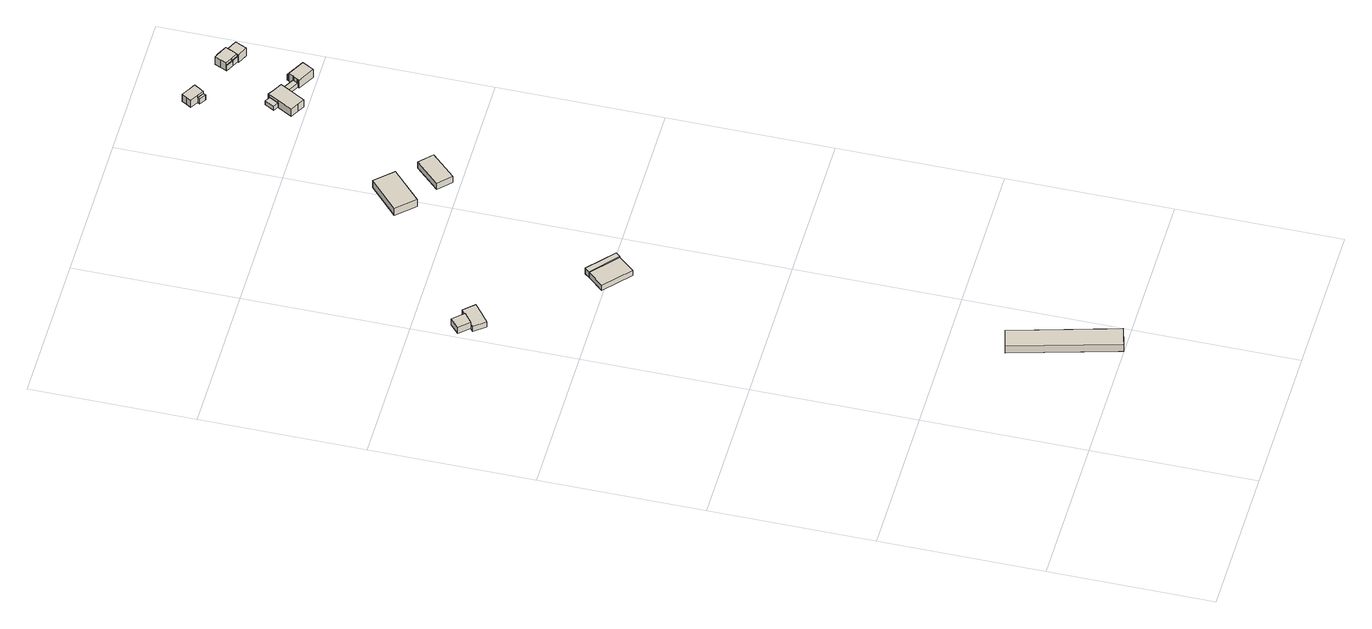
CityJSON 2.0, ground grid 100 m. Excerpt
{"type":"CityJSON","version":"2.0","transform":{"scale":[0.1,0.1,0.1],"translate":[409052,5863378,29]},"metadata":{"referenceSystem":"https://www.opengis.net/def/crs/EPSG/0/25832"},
"CityObjects":{
"building1":{"type":"Building","attributes":{"Gemeindeschluessel":"03454033","AbsoluteHoehe":"31.805","MittlereTraufHoehe":"35.858","Firsthoehe":"38.536","function":"31001_2720","roofType":"3100","measuredHeight":6.73},"address":[{"country":"Germany","locality":"Lorup"}],"geometry":[{"type":"MultiSurface","lod":"1","boundaries":[[[0,1,2,3]],[[4,5,6,7]],[[4,7,3,2]],[[5,4,2,1]],[[6,5,1,0]],[[7,6,0,3]]]}]},
"building2":{"type":"Building","attributes":{"Gemeindeschluessel":"03454033","AbsoluteHoehe":"32.8","MittlereTraufHoehe":"37.804","Firsthoehe":"42.171","function":"31001_1000","roofType":"2100","measuredHeight":9.37},"address":[{"country":"Germany","locality":"Lorup","thoroughfareNumber":"10","thoroughfareName":"Fürstenweg"}],"geometry":[{"type":"MultiSurface","lod":"1","boundaries":[[[8,9,10,11]],[[12,13,14,15]],[[12,15,11,10]],[[13,12,10,9]],[[14,13,9,8]],[[15,14,8,11]]]}]},
"building3":{"type":"Building","attributes":{"Gemeindeschluessel":"03454033","AbsoluteHoehe":"32.862","MittlereTraufHoehe":"36.338","Firsthoehe":"39.205","function":"31001_2000","roofType":"3100","measuredHeight":6.34},"address":[{"country":"Germany","locality":"Lorup"}],"geometry":[{"type":"MultiSurface","lod":"1","boundaries":[[[16,17,18,19,20,21,22,23]],[[24,25,26,27,28,29,30,31]],[[24,31,23,22]],[[25,24,22,21]],[[26,25,21,20]],[[27,26,20,19]],[[28,27,19,18]],[[29,28,18,17]],[[30,29,17,16]],[[31,30,16,23]]]}]},
"building4":{"type":"Building","attributes":{"Gemeindeschluessel":"03454033","AbsoluteHoehe":"33.505","MittlereTraufHoehe":"37.691","Firsthoehe":"37.691","function":"31001_2000","roofType":"1000","measuredHeight":4.19},"address":[{"country":"Germany","locality":"Lorup"}],"geometry":[{"type":"MultiSurface","lod":"1","boundaries":[[[32,33,34,35]],[[36,37,38,39]],[[36,39,35,34]],[[37,36,34,33]],[[38,37,33,32]],[[39,38,32,35]]]}]},
"building5":{"type":"Building","attributes":{"Gemeindeschluessel":"03454033","AbsoluteHoehe":"33.512","MittlereTraufHoehe":"37.691","Firsthoehe":"38.704","function":"51009_1610","roofType":"3100","measuredHeight":5.19},"address":[{"country":"Germany","locality":"Lorup"}],"geometry":[{"type":"MultiSurface","lod":"1","boundaries":[[[40,41,42,43]],[[44,36,39,45]],[[44,45,43,42]],[[36,44,42,41]],[[39,36,41,40]],[[45,39,40,43]]]}]},
"building6":{"type":"Building","attributes":{"Gemeindeschluessel":"03454033","AbsoluteHoehe":"30.961","MittlereTraufHoehe":"36.106","Firsthoehe":"37.575","function":"31001_2000","roofType":"3100","measuredHeight":6.61},"address":[{"country":"Germany","locality":"Lorup"}],"geometry":[{"type":"MultiSurface","lod":"1","boundaries":[[[46,47,48,49]],[[50,51,52,53]],[[50,53,49,48]],[[51,50,48,47]],[[52,51,47,46]],[[53,52,46,49]]]}]},
"building7":{"type":"Building","attributes":{"Gemeindeschluessel":"03454033","AbsoluteHoehe":"31.233","MittlereTraufHoehe":"35.333","Firsthoehe":"36.999","function":"31001_2000","roofType":"3100","measuredHeight":5.77},"address":[{"country":"Germany","locality":"Lorup"}],"geometry":[{"type":"MultiSurface","lod":"1","boundaries":[[[54,55,56,57]],[[58,59,60,61]],[[58,61,57,56]],[[59,58,56,55]],[[60,59,55,54]],[[61,60,54,57]]]}]},
"building8":{"type":"Building","attributes":{"Gemeindeschluessel":"03454033","AbsoluteHoehe":"30.318","MittlereTraufHoehe":"33.459","Firsthoehe":"34.765","function":"31001_2000","roofType":"2100","measuredHeight":4.45},"address":[{"country":"Germany","locality":"Lorup"}],"geometry":[{"type":"MultiSurface","lod":"1","boundaries":[[[62,63,64,65]],[[66,67,68,69]],[[66,69,65,64]],[[67,66,64,63]],[[68,67,63,62]],[[69,68,62,65]]]}]},
"building9":{"type":"Building","attributes":{"Gemeindeschluessel":"03454033","AbsoluteHoehe":"29.961","MittlereTraufHoehe":"34.433","Firsthoehe":"37.565","function":"31001_2000","roofType":"3100","measuredHeight":7.6},"address":[{"country":"Germany","locality":"Lorup"}],"geometry":[{"type":"MultiSurface","lod":"1","boundaries":[[[70,71,72,73,74,75,76,77,78,79]],[[80,81,82,83,84,85,86,87,88,89]],[[80,89,79,78]],[[81,80,78,77]],[[82,81,77,76]],[[83,82,76,75]],[[84,83,75,74]],[[85,84,74,73]],[[86,85,73,72]],[[87,86,72,71]],[[88,87,71,70]],[[89,88,70,79]]]}]},
"building10":{"type":"Building","attributes":{"Gemeindeschluessel":"03454033","AbsoluteHoehe":"30.673","MittlereTraufHoehe":"35.591","Firsthoehe":"38.286","function":"31001_1000","roofType":"3100","measuredHeight":7.61},"address":[{"country":"Germany","locality":"Lorup","thoroughfareNumber":"23","thoroughfareName":"Högenweg"}],"children":["building10-1"],"geometry":[{"type":"MultiSurface","lod":"1","boundaries":[[[90,91,92,93,94,95,96,97]],[[98,99,100,101,102,103,104,105]],[[98,105,97,96]],[[99,98,96,95]],[[100,99,95,94]],[[101,100,94,93]],[[102,101,93,92]],[[103,102,92,91]],[[90,106,107,91]],[[105,104,90,97]],[[106,104,103,107]]]}]},
"building10-1":{"type":"BuildingPart","attributes":{"AbsoluteHoehe":"30.673","MittlereTraufHoehe":"34.693","Firsthoehe":"34.693","roofType":"1000","measuredHeight":4.02},"parents":["building10"],"geometry":[{"type":"MultiSurface","lod":"1","boundaries":[[[108,107,106,109]],[[104,103,110,111]],[[104,111,109,106]],[[110,103,107,108]],[[111,110,108,109]],[[103,104,106,107]]]}]},
"building11":{"type":"Building","attributes":{"Gemeindeschluessel":"03454033","AbsoluteHoehe":"30.642","MittlereTraufHoehe":"36.667","Firsthoehe":"38.851","function":"31001_1000","roofType":"3100","measuredHeight":8.21},"address":[{"country":"Germany","locality":"Lorup","thoroughfareNumber":"16","thoroughfareName":"Högenweg"}],"children":["building11-1","building11-2"],"geometry":[{"type":"MultiSurface","lod":"1","boundaries":[[[112,113,114,115,116,117,118,119,120,121,122]],[[123,124,125,126,127,128,129,130,131,132,133]],[[123,133,122,121]],[[120,134,135,121]],[[119,136,134,120]],[[118,137,136,119]],[[127,126,118,117]],[[116,138,139,117]],[[129,128,116,115]],[[130,129,115,114]],[[131,130,114,113]],[[132,131,113,112]],[[133,132,112,122]],[[134,124,123,135]],[[136,125,124,134]],[[126,125,136,137]],[[138,128,127,139]]]}]},
"building11-1":{"type":"BuildingPart","attributes":{"AbsoluteHoehe":"30.642","MittlereTraufHoehe":"35.047","Firsthoehe":"35.047","roofType":"1000","measuredHeight":4.41},"parents":["building11"],"geometry":[{"type":"MultiSurface","lod":"1","boundaries":[[[138,140,141,139]],[[142,143,128,127]],[[142,127,139,141]],[[143,142,141,140]],[[128,143,140,138]],[[127,128,138,139]]]}]},
"building11-2":{"type":"BuildingPart","attributes":{"AbsoluteHoehe":"30.642","MittlereTraufHoehe":"33.687","Firsthoehe":"33.687","roofType":"1000","measuredHeight":3.04},"parents":["building11"],"geometry":[{"type":"MultiSurface","lod":"1","boundaries":[[[135,134,137,144,145]],[[146,126,124,123,147]],[[146,147,145,144]],[[126,146,144,137]],[[147,123,135,145]],[[134,124,125,136]],[[136,125,126,137]],[[123,124,134,135]]]}]},
"building12":{"type":"Building","attributes":{"Gemeindeschluessel":"03454033","AbsoluteHoehe":"30.88","MittlereTraufHoehe":"34.718","Firsthoehe":"34.718","function":"51009_1610","roofType":"1000","measuredHeight":3.84},"address":[{"country":"Germany","locality":"Lorup"}],"geometry":[{"type":"MultiSurface","lod":"1","boundaries":[[[148,149,150,151]],[[152,153,154,155]],[[152,155,151,150]],[[153,152,150,149]],[[154,153,149,148]],[[155,154,148,151]]]}]},
"building13":{"type":"Building","attributes":{"Gemeindeschluessel":"03454033","AbsoluteHoehe":"30.664","MittlereTraufHoehe":"35.938","Firsthoehe":"38.936","function":"31001_1000","roofType":"3100","measuredHeight":8.27},"address":[{"country":"Germany","locality":"Lorup","thoroughfareNumber":"25","thoroughfareName":"Högenweg"}],"children":["building13-1","building13-2"],"geometry":[{"type":"MultiSurface","lod":"1","boundaries":[[[156,157,158,159,160,161,162,163,164]],[[165,166,167,168,169,170,171,172,173]],[[161,174,175,162]],[[168,167,161,160]],[[169,168,160,159]],[[170,169,159,158]],[[171,170,158,157]],[[172,171,157,156]],[[173,172,156,164]],[[163,165,173,164]],[[162,166,176,177]],[[177,176,165,163]],[[174,167,166,175]]]}]},
"building13-1":{"type":"BuildingPart","attributes":{"AbsoluteHoehe":"30.664","MittlereTraufHoehe":"36.03","Firsthoehe":"39.032","roofType":"3100","measuredHeight":8.37},"parents":["building13"],"geometry":[{"type":"MultiSurface","lod":"1","boundaries":[[[178,179,180,181,182,183,184]],[[185,176,173,186,187,188,189]],[[185,189,184,183]],[[182,177,162,175,190,183]],[[181,164,163,177,182]],[[186,173,181,180]],[[187,186,180,179]],[[188,187,179,178]],[[189,188,178,184]],[[177,176,166,162]],[[175,166,185,190]],[[164,173,165,163]],[[165,176,177,163]]]}]},
"building13-2":{"type":"BuildingPart","attributes":{"AbsoluteHoehe":"30.664","MittlereTraufHoehe":"34.755","Firsthoehe":"34.755","roofType":"1000","measuredHeight":4.09},"parents":["building13"],"geometry":[{"type":"MultiSurface","lod":"1","boundaries":[[[190,175,174,191]],[[167,166,185,192]],[[167,192,191,174]],[[192,185,190,191]],[[166,167,174,175]],[[185,166,175,190]]]}]}
},
"vertices":[
[631,652,82],[808,1,82],[932,35,82],[754,685,82],[932,35,28],[808,1,28],[631,652,28],[754,685,28],
[66,3774,88],[8,3720,88],[65,3658,88],[128,3707,88],[65,3658,38],[8,3720,38],[66,3774,38],[128,3707,38],
[219,3666,80],[158,3731,80],[128,3707,80],[102,3686,80],[65,3658,80],[45,3642,80],[100,3572,80],[160,3619,80],[100,3572,39],[45,3642,39],[65,3658,39],[102,3686,39],[128,3707,39],[158,3731,39],[219,3666,39],[160,3619,39],
[536,3005,87],[698,2864,87],[781,2960,87],[620,3101,87],[781,2960,45],[698,2864,45],[536,3005,45],[620,3101,45],
[620,3101,92],[781,2960,92],[805,2988,92],[644,3129,92],[805,2988,45],[644,3129,45],
[1044,4481,78],[856,4306,78],[957,4198,78],[1145,4373,78],[957,4198,20],[856,4306,20],[1044,4481,20],[1145,4373,20],
[1256,4270,72],[1115,4121,72],[1193,4047,72],[1334,4196,72],[1193,4047,22],[1115,4121,22],[1256,4270,22],[1334,4196,22],
[1513,5183,45],[1545,5165,45],[1577,5223,45],[1546,5241,45],[1577,5223,13],[1545,5165,13],[1513,5183,13],[1546,5241,13],
[1587,5023,66],[1650,5135,66],[1668,5168,66],[1675,5179,66],[1628,5205,66],[1582,5231,66],[1577,5223,66],[1545,5165,66],[1494,5075,66],[1541,5049,66],[1494,5075,10],[1545,5165,10],[1577,5223,10],[1582,5231,10],[1628,5205,10],[1675,5179,10],[1668,5168,10],[1650,5135,10],[1587,5023,10],[1541,5049,10],
[1465,5618,75],[1505,5595,75],[1523,5625,75],[1541,5655,75],[1491,5684,75],[1452,5706,75],[1435,5676,75],[1417,5646,75],[1435,5676,17],[1452,5706,17],[1491,5684,17],[1541,5655,17],[1523,5625,17],[1505,5595,17],[1465,5618,17],[1417,5646,17],[1465,5618,57],[1505,5595,57],
[1497,5580,57],[1457,5604,57],[1497,5580,17],[1457,5604,17],
[1824,5027,79],[1841,5058,79],[1844,5063,79],[1863,5099,79],[1815,5125,79],[1760,5155,79],[1744,5126,79],[1741,5119,79],[1728,5097,79],[1727,5093,79],[1721,5084,79],[1727,5093,16],[1728,5097,16],[1741,5119,16],[1744,5126,16],[1760,5155,16],[1815,5125,16],[1863,5099,16],[1844,5063,16],[1841,5058,16],[1824,5027,16],[1721,5084,16],[1728,5097,47],[1727,5093,47],[1741,5119,47],[1744,5126,47],[1815,5125,60],[1760,5155,60],
[1821,5138,60],[1767,5167,60],[1767,5167,16],[1821,5138,16],
[1668,5168,47],[1650,5135,47],[1668,5168,16],[1650,5135,16],
[1751,5519,57],[1797,5496,57],[1799,5501,57],[1753,5523,57],[1799,5501,19],[1797,5496,19],[1751,5519,19],[1753,5523,19],
[1875,5556,78],[1811,5586,78],[1787,5597,78],[1770,5560,78],[1753,5523,78],[1799,5501,78],[1840,5482,78],[1857,5519,78],[1868,5541,78],[1857,5519,17],[1840,5482,17],[1799,5501,17],[1753,5523,17],[1770,5560,17],[1787,5597,17],[1811,5586,17],[1875,5556,17],[1868,5541,17],[1799,5501,58],[1840,5482,58],[1851,5505,17],[1851,5505,78],
[1897,5441,79],[1913,5476,79],[1930,5511,79],[1868,5541,79],[1851,5505,79],[1837,5476,79],[1834,5470,79],[1837,5476,17],[1930,5511,17],[1913,5476,17],[1897,5441,17],[1834,5470,17],[1837,5476,58],
[1797,5496,58],[1797,5496,17]
]}
